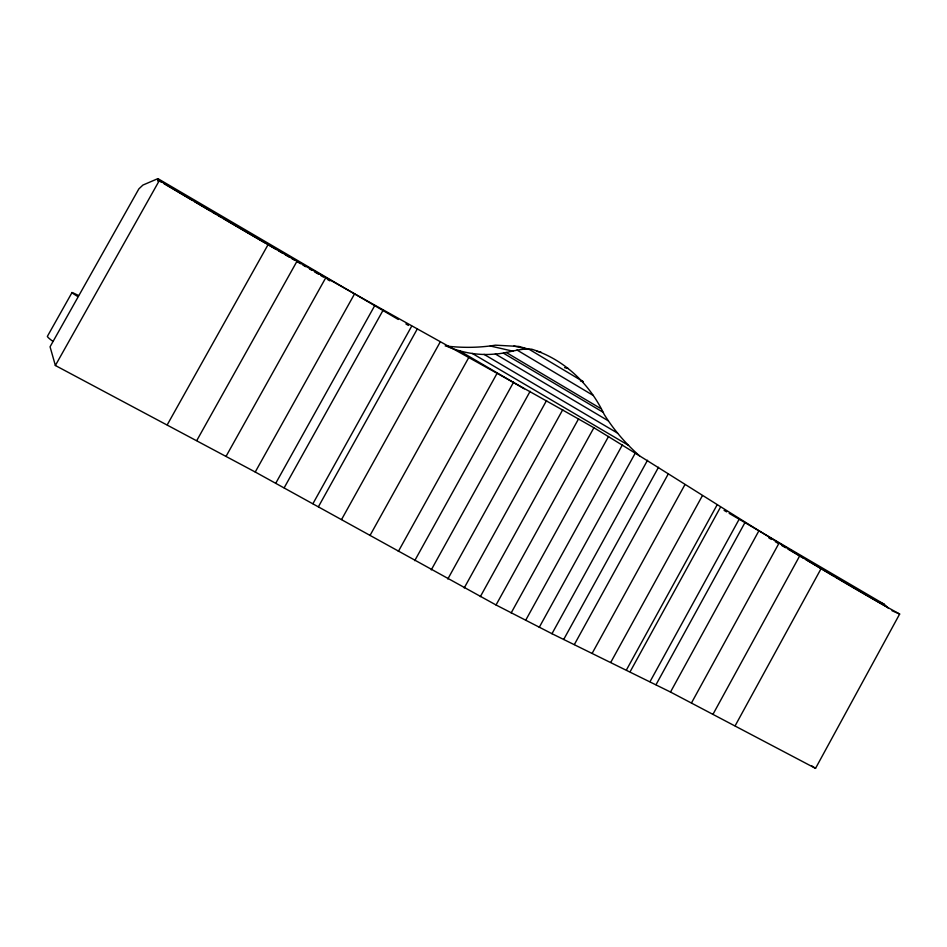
<?xml version="1.0" encoding="UTF-8"?>
<svg xmlns="http://www.w3.org/2000/svg" width="947" height="947" viewBox="0 0 947 947"><rect width="100%" height="100%" fill="white"/><g stroke="black" fill="none" stroke-linecap="round" stroke-linejoin="round"><path stroke-width="1.42" d="M157.912 178.628L142.914 185.067L138.854 188.903L50.061 346.791L55.364 365.495L255.24 472.02L496.039 604.979L551.971 633.709L670.5 692.044L815.533 768.372L899.65 614.047C795.042 556.327 695.879 489.741 593.899 427.736C449.032 345.371 301.844 267.066 159.392 180.439L157.711 181.066L157.912 178.628L398.273 319.47M691.511 702.887L779.05 543.116M713.067 714.133L799.884 555.534M735.144 725.781L821.333 568.176M592.289 653.087L684.953 484.604M610.898 662.131L702.331 495.79M626.5 669.837L717.009 505.059M630.169 671.648L720.454 507.237M650.044 681.627L739.311 518.956M656.034 684.681L745.029 522.46M670.5 692.044L758.843 530.912M496.039 604.979L593.899 427.736M511.167 612.922L608.566 436.413M525.609 620.392L622.463 444.77M539.245 627.34L635.473 452.737M551.971 633.709L647.523 460.254M563.702 639.45L658.508 467.273M574.356 644.54L668.381 473.725M398.344 551.438L497.151 373.201M414.727 560.671L513.605 382.174M431.264 569.881L530.131 391.312M447.813 579.008L546.561 400.51M464.219 587.945L562.767 409.708M480.342 596.634L578.593 418.811M312.948 503.65L411.661 326.206M318.441 506.704L417.13 329.248M341.559 519.524L440.177 342.045M370.017 535.457L468.67 357.706M196.787 440.521L297.109 261.029M226.108 456.253L325.839 277.613M255.24 472.02L354.498 293.996M275.766 483.23L374.799 305.49M284.171 487.823L383.109 310.19M167.252 424.801L268.297 244.231M71.936 292.706L47.35 336.41A137.031 6.25 28.5 0 0 52.665 341.18M55.364 365.495L159.392 180.439M447.28 346.495C462.361 352.864 479.052 355.705 495.364 354C507.722 353.432 519.181 347.951 531.776 349.218C564.175 359.327 589.863 384.044 604.174 414.407C613.798 429.891 625.86 443.812 639.533 455.838M445.185 345.927C461.876 347.951 478.874 347.869 495.459 345.17L518.968 346.448L527.301 348.839M513.83 346.081L529.468 349.49L583.305 381.688L580.464 380.966M537.008 351.337L541.163 352.248M490.274 345.998L512.954 351.183M564.601 367.637L568.33 368.513M878.721 601.878L884.096 604.15L888.546 608.447M892.015 610.72L899.65 614.047M405.896 323.933L408.441 325.425M724.088 510.386L726.633 511.877M729.166 513.369L884.096 604.15M157.593 179.954L161.428 182.203M163.973 183.694L192.052 200.137M194.609 201.628L209.926 210.601M212.471 212.092L216.307 214.342M218.852 215.833L221.409 217.325M223.965 218.816L264.805 242.74M267.35 244.231L276.287 249.463M278.844 250.955L282.668 253.204M285.225 254.696L289.048 256.933M291.605 258.436L294.162 259.928M296.707 261.419L300.542 263.668M303.087 265.16L305.644 266.652M309.468 268.901L312.025 270.392M314.582 271.884L318.405 274.133M320.962 275.624L323.507 277.116M327.342 279.365L329.887 280.857M768.928 537.967L771.485 539.459M775.309 541.696L777.866 543.199M781.689 545.436L785.525 547.686M788.07 549.177L803.387 558.15M805.944 559.641L834.023 576.084M836.568 577.575L886.345 606.731M472.222 353.409L628.548 445.374M459.271 350.662L524.318 388.838M484.071 354.379L617.622 433.158M503.378 353.136L602.919 412.158M495.364 354L608.412 420.882M506.266 352.473L600.741 408.559M516.955 349.999L593.213 395.444M811.851 765.922L815.533 768.372M77.784 296.518A136.924 1.918 28.9 0 1 78.483 295.5"/></g></svg>
